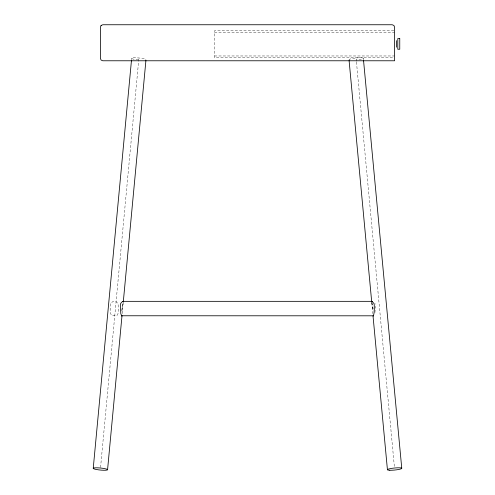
<?xml version="1.0" encoding="UTF-8"?>
<svg xmlns="http://www.w3.org/2000/svg" width="495" height="495" viewBox="0 0 495 495"><rect width="100%" height="100%" fill="white"/><g stroke="black" fill="none" stroke-linecap="round" stroke-linejoin="round"><path stroke-width="0.37" stroke-dasharray="2.48 1.86" d="M374.944 312.586L375.371 306.294M131.522 59.796L131.664 58.255M100.547 467.49L138.538 62.067M138.612 61.3L138.829 58.992M122.197 313.601L123.206 302.829M121.714 310.365L123.125 302.464M121.918 311.077L123.243 302.464M393.828 30.752L214.477 30.752L214.477 57.773L393.828 57.773M214.477 32.552L394.602 32.552M214.477 55.972L394.602 55.972M371.918 302.464L373.156 308.88M371.757 302.464L373.082 311.077M375.21 303.701L375.284 304.147M363.336 58.255L363.479 59.796M356.171 58.992L356.388 61.3M356.462 62.067L394.453 467.49M371.795 302.829L372.803 313.601M349.352 59.957A7.208 1.015 -5.6 0 1 354.556 58.156A7.208 1.015 -5.6 0 1 363.274 58.175A7.208 1.015 -5.6 0 1 356.555 59.975M138.445 59.975A7.208 1.015 5.6 0 1 131.726 58.175A7.208 1.015 5.6 0 1 140.444 58.156A7.208 1.015 5.6 0 1 145.648 59.957M110.663 303.701L110.639 313.904L112.464 315.767L116.313 315.767L117.402 315.024L118.392 312.586L118.107 303.701L116.078 301.628L114.135 301.337L112.699 301.628L110.663 303.701"/><path stroke-width="0.74" d="M93.239 468.295L131.447 60.563M107.564 469.767A7.208 1.015 5.6 0 0 97.15 467.812A7.208 1.015 5.6 0 0 96.488 469.514A7.208 1.015 5.6 0 0 107.564 469.767L121.98 315.909M123.28 302.061L145.914 60.501M373.317 315.692C374.35 314.542 374.48 306.888 374.14 303.701L372.011 301.337M373.18 315.81L121.417 315.767M121.696 315.519L121.85 315.767M373.199 315.989L373.583 315.767M122.902 301.337L121.405 302.464L120.588 303.701L120.347 305.168L120.842 313.904L121.881 316.033M122.655 301.337L372.345 301.337M363.553 60.563L401.761 468.295M349.086 60.501L371.72 302.061M373.02 315.909L387.436 469.767M396.557 40.646L396.557 47.186M101.104 25.455L100.398 27.151L100.398 58.373L101.104 60.068L102.799 60.774L394.602 60.774L394.602 27.151L393.896 25.455L392.201 24.75L102.799 24.75L101.104 25.455M399.756 38.591L397.794 38.591L397.794 49.246L399.756 49.246L399.756 38.591M389.806 470.244A7.208 1.015 -5.6 0 0 401.618 468.573A7.208 1.015 -5.6 0 0 392.374 468.27A7.208 1.015 -5.6 0 0 389.806 470.244"/></g></svg>
